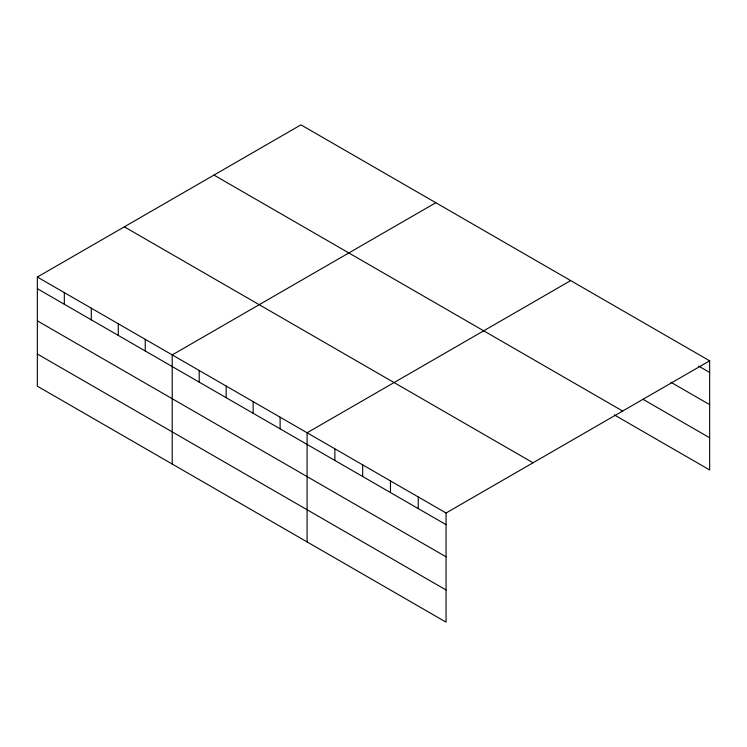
<?xml version="1.0" encoding="UTF-8"?>
<svg xmlns="http://www.w3.org/2000/svg" width="747" height="747" viewBox="0 0 747 747"><rect width="100%" height="100%" fill="white"/><g stroke="black" fill="none" stroke-linecap="round" stroke-linejoin="round"><path stroke-width="1.12" d="M37.35 277.044L446.052 513.002L446.052 622.139L37.35 386.18L37.35 277.044L300.948 124.861L709.65 360.82L709.65 469.956L614.361 414.94M435.818 202.726L172.221 354.909L172.221 464.046M570.689 280.592L307.092 432.784L307.092 541.92M446.052 513.002L709.65 360.82M698.734 366.151L709.65 372.454M670.937 382.277L709.65 404.631M643.148 399.384L709.65 437.779M213.959 175.078L622.662 411.037M124.338 226.827L533.041 462.785M37.35 288.687L446.052 524.646M37.35 320.855L446.052 556.823M37.35 354.013L446.052 589.971M418.255 496.96L418.255 508.595M390.466 480.919L390.466 492.553M362.678 464.867L362.678 476.511M334.88 448.826L334.88 460.46M280.116 417.209L280.116 428.843M253.14 401.634L253.14 413.268M226.173 386.059L226.173 397.693M199.197 370.484L199.197 382.128M145.245 339.343L145.245 350.978M118.269 323.768L118.269 335.403M91.302 308.194L91.302 319.828M64.326 292.619L64.326 304.253"/></g></svg>
